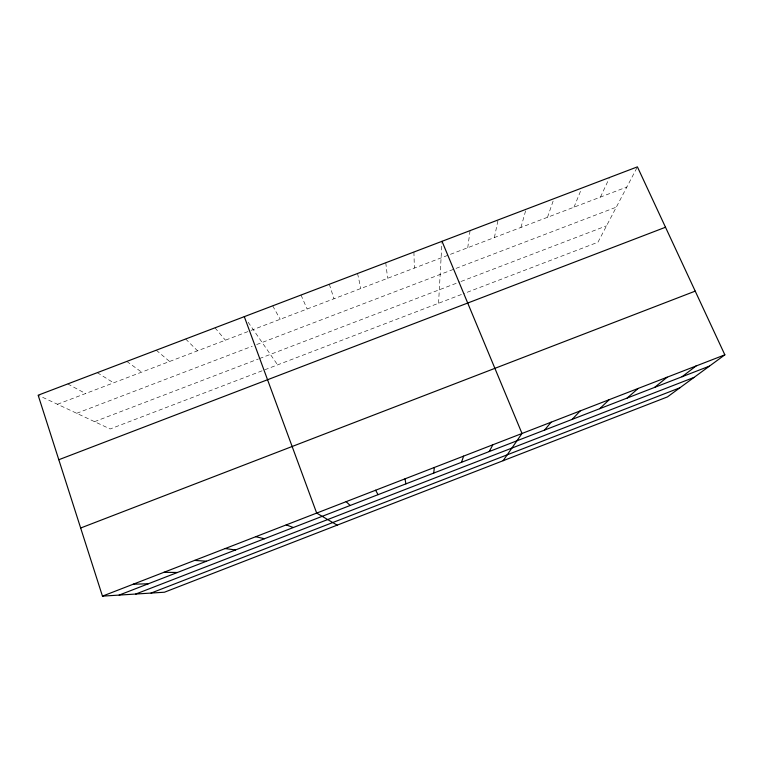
<?xml version="1.0" encoding="UTF-8"?>
<svg xmlns="http://www.w3.org/2000/svg" width="763" height="763" viewBox="0 0 763 763"><rect width="100%" height="100%" fill="white"/><g stroke="black" fill="none" stroke-linecap="round" stroke-linejoin="round"><path stroke-width="0.57" stroke-dasharray="3.81 2.86" d="M438.553 303.254L441.949 242.5M467.748 247.717L470.065 230.626M494.376 237.56L498.077 219.954M520.957 227.422L526.031 209.3M547.5 217.293L553.948 198.666M573.995 207.183L581.377 189.11M600.452 197.092L609.151 178.485M636.886 167.87L597.963 242.214L463.589 293.66M57.454 404.266L249.882 330.846M250.998 330.417L626.862 187.011M76.701 413.288L252.238 346.23M256.635 344.552L616.323 207.145M94.526 421.653L258.409 358.972M259.496 358.553L460.022 281.862M461.119 281.442L606.547 225.819M461.415 294.499L110.149 428.978L38.15 395.205M67.754 383.932L85.561 393.536M97.311 372.668L113.62 382.835M126.811 361.424L141.632 372.144M156.262 350.207L169.596 361.471M185.657 339.001L197.522 350.818M215.004 327.823L225.39 340.184M248.128 322.186L277.598 364.867M272.687 305.839L280.193 319.277M301.032 295.043L307.117 309.005M329.32 284.256L333.994 298.753M357.561 273.497L360.832 288.519M385.763 262.758L387.623 278.295M413.908 252.028L414.376 268.08"/><path stroke-width="1.14" d="M433.746 473.06L434.319 467.471M461.52 462.292L463.599 456.121M489.245 451.534L492.831 444.791M503.132 460.699L522.006 433.47L442.015 241.318M544.563 430.084L551.134 422.177M572.155 419.383L580.214 410.904M599.699 408.701L609.246 399.65M627.196 398.028L638.221 388.415M654.654 387.385L667.148 377.199M682.055 376.75L696.028 366.002M724.85 354.833L667.472 396.894L164.436 592.222L102.461 596.141L38.15 395.205L637.41 166.859L724.85 354.833L102.461 596.141M119.171 595.083L709.418 366.135M135.766 594.034L694.072 377.389M151.064 593.061L679.881 387.795M80.659 528.015L695.217 291.132M58.799 459.727L665.498 227.25M133.229 584.21L148.318 583.771M163.94 572.298L177.426 572.488M194.594 560.414L206.477 561.215M225.199 548.549L235.481 549.97M255.748 536.704L264.437 538.735M286.239 524.887L293.335 527.529M337.17 525.144L316.674 513.079L244.303 316.655M346.164 501.653L350.15 505.488M375.596 490.237L378.066 494.662M404.981 478.849L405.926 483.856"/></g></svg>
